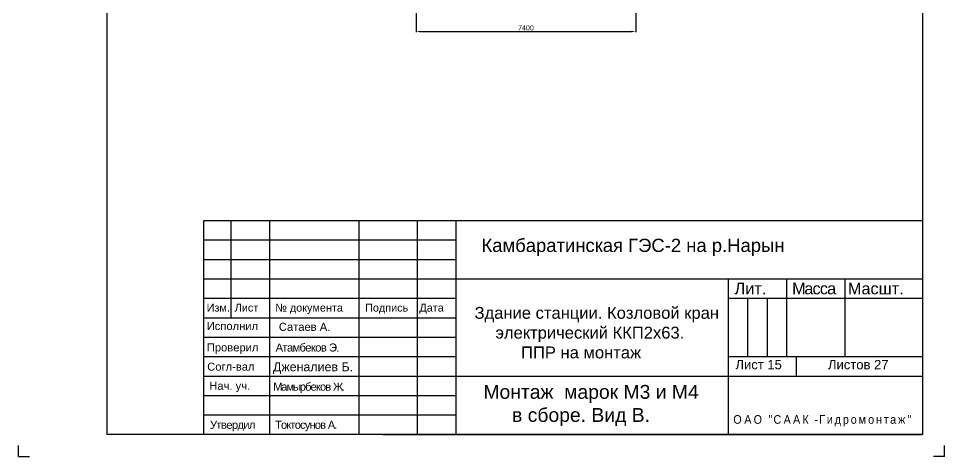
# Model space of a CAD drawing. Header units: millimetres. Extents: x 155577 to 993706, y -295114 to -113927.
# Drawn here: x 601601 to 632786, y -282929 to -268199 of the extents above; entities that cross this region are included whole.
import ezdxf

# ---------------------------------------------------------------- set-up
doc = ezdxf.new("R2010")
doc.units = ezdxf.units.MM
doc.layers.add('размер', color=84, linetype='Continuous', lineweight=18)
doc.styles.add('rom', font='times.ttf')
doc.styles.get("Standard").update_dxf_attribs({"font": 'arial.ttf'})
doc.dimstyles.new('ISO-25', dxfattribs={"dimtxt": 170, "dimasz": 170, "dimexe": 20, "dimexo": 10, "dimgap": 40, "dimtad": 1, "dimtxsty": 'Standard', "dimcen": 2.5, "dimadec": 0, "dimazin": 0, "dimtfac": 1, "dimtmove": 0, "dimatfit": 3, "dimfxl": 0, "dimarcsym": 0})

# ---------------------------------------------------------------- blocks, each defined once
blk = doc.blocks.new('A4')
for p, q in [((839200.34, -1948.12), (839200.34, -2235.12)), ((839385.34, -1948.12), (839385.34, -2235.12)), ((839385.34, -2235.12), (839200.34, -2235.12))]:
    blk.add_line(p, q)
at = {"color": 4}
for p, q in [((839180.34, -2240.12), (839180.34, -2237.62)), ((839390.34, -2240.12), (839390.34, -2237.62)), ((839180.34, -2240.12), (839182.84, -2240.12)), ((839390.34, -2240.12), (839387.84, -2240.12))]:
    blk.add_line(p, q, dxfattribs=at)
blk = doc.blocks.new('*D152')
at = {"layer": 'Defpoints', "color": 0, "transparency": 16777216}
for p in [(614990, -266978), (622390, -266978), (622390, -268639)]:
    blk.add_point(p, dxfattribs=at)
at = {"layer": 'размер', "color": 0, "lineweight": -2, "transparency": 16777216}
for p, q in [((614990, -266988), (614990, -268659)), ((622390, -266988), (622390, -268659)), ((615160, -268639), (622220, -268639))]:
    blk.add_line(p, q, dxfattribs=at)
at = {"layer": 'размер', "color": 0, "transparency": 16777216}
for points in [[(615160, -268610), (615160, -268667), (614990, -268639)], [(622220, -268610), (622220, -268667), (622390, -268639)]]:
    blk.add_solid(points, dxfattribs=at)
at = {"layer": 'размер', "color": 0, "transparency": 16777216, "insert": (618690, -268512), "char_height": 170, "attachment_point": 5}
blk.add_mtext('7400', dxfattribs=at)

msp = doc.modelspace()

# ---------------------------------------------------------------- linework, layer by layer
for p, q in [((607841.062, -282186.761), (607841.062, -274991.582)), ((607841.062, -274991.582), (632043.027, -274991.582)), ((608756.812, -278262.118), (608756.812, -274991.582)), ((610065.026, -282186.761), (610065.026, -274991.582)), ((613073.919, -282186.761), (613073.919, -274991.582)), ((615036.24, -282186.761), (615036.24, -274991.582)), ((616344.455, -282186.761), (616344.455, -274991.582)), ((607841.062, -275645.69), (616344.455, -275645.69)), ((607841.062, -276299.797), (616344.455, -276299.797)), ((632043.027, -276781.361), (632043.027, -282186.761)), ((607841.062, -276953.904), (632043.027, -276953.904)), ((607841.062, -276953.904), (632043.027, -276953.904)), ((625501.955, -276953.904), (625501.955, -282186.761)), ((627464.276, -276953.904), (627464.276, -279570.333)), ((629426.598, -276953.904), (629426.598, -279570.333)), ((607841.062, -277608.011), (616344.455, -277608.011)), ((625501.955, -277608.011), (632043.027, -277608.011)), ((626156.062, -277608.011), (626156.062, -279570.333)), ((626810.169, -277608.011), (626810.169, -279570.333)), ((607841.062, -278262.118), (616344.455, -278262.118)), ((607841.062, -278262.118), (616344.455, -278262.118)), ((607841.062, -278916.225), (616344.455, -278916.225)), ((607841.062, -278916.225), (616344.455, -278916.225)), ((607841.062, -279570.333), (616344.455, -279570.333)), ((625501.955, -279570.333), (632043.027, -279570.333)), ((627786.748, -279570.333), (627786.748, -280224.44)), ((607841.062, -280224.44), (632043.027, -280224.44)), ((607841.062, -280878.547), (616344.455, -280878.547)), ((607841.062, -280878.547), (616344.455, -280878.547)), ((607841.062, -281532.654), (616344.455, -281532.654)), ((632043.027, -282186.761), (613861.227, -282186.761)), ((613861.227, -282186.761), (632043.027, -282186.761))]:
    msp.add_line(p, q)

# ---------------------------------------------------------------- block references
at = {"color": 4, "xscale": 148.5, "yscale": 148.5, "zscale": 148.5}
msp.add_blockref('A4', (-124016680.251, 49729.164), dxfattribs=at)

# ---------------------------------------------------------------- texts
at = {"attachment_point": 1}
for s, insert, char_height, width in [('Камбаратинская ГЭС-2 на р.Нарын', (617192.712, -275606.474), 444.79287, 15409.40209), ('{\\H1.5x;Лит.}', (625716.574, -277083.468), 261.64286, 1218.85232), ('{\\H1.5x;\\T0.9;Масса}', (627655.26, -277083.468), 261.64286, 1218.85232), ('{\\H1.5x;Масшт.}', (629532.135, -277083.468), 261.64286, 1218.85232), ('Изм.', (607935.87, -277793.965), 261.6429, 3075.09004), ('Лист', (608881.993, -277793.965), 261.6429, 3075.09004), ('{\\fArial|b0|i0|c204|p34;№ документа}', (610246.389, -277793.965), 261.64286, 3075.09004), ('Подпись ', (613272.138, -277793.965), 261.6429, 1589.57003), ('Дата', (615101.326, -277793.965), 261.6429, 725.22237), ('\\pi102.31;Здание станции. Козловой кран \\P\\pi808.31;электрический ККП2х63.\\P\\pi1671.1;ППР на монтаж', (616855.689, -277899.289), 399.33282, 8449.96999), ('Исполнил', (607938.936, -278407.235), 269.5497, 1536.4293), ('Сатаев А.', (610368.622, -278434.543), 269.5497, 2643.40605), ('Проверил', (607941.991, -279126.596), 269.5497, 1536.4293), ('{\\T0.9;Атамбеков Э}.', (610259.931, -279130.17), 269.54965, 2835.52721), ('Лист 15', (625746.035, -279683.028), 313.9714, 2154.93112), ('Листов 27', (628862.842, -279683.028), 313.9714, 2154.93112), ('Согл-вал', (607955.753, -279773.361), 269.5497, 1536.4293), ('Дженалиев Б.', (610169.876, -279764.223), 299.49961, 2761.70796), ('Нач. уч.', (608024.917, -280416.514), 269.5497, 2076.7043), ('{\\T0.85;Мамырбеков Ж\\T0.75;.}', (610179.311, -280446.784), 269.54965, 3102.1488), ('\\pi798.5;Монтаж  марок М3 и М4 \\P\\pi1764.8;в сборе. Вид В.', (616458.68, -280523.598), 465.88829, 8075.36419), ('{\\T0.9;Утвердил}', (608047.657, -281729.935), 269.54965, 1536.4293), ('{\\T0.85;Токтосунов А.}', (610244.399, -281729.935), 269.54965, 3177.93611)]:
    msp.add_mtext(s, dxfattribs=dict(at, insert=insert, char_height=char_height, width=width))
at = {"linetype": 'Continuous', "insert": (628689.755, -281728.601), "char_height": 430.567809, "width": 6162.98546, "attachment_point": 5, "style": 'rom'}
msp.add_mtext('{\\fArial|b0|i0|c204|p34;\\H0.6733x;\\W0.9;\\T1.3;ОАО "СААК \\fArial|b0|i0|c0|p34;-\\fArial|b0|i0|c204|p34;Гидромонтаж\\fArial|b0|i0|c0|p34;"\\Fsimplex|c0;\\H1.485x;\\Q12;\\T1; }', dxfattribs=at)

# ---------------------------------------------------------------- dimensions: what is measured, and where the dimension line sits
at = {"layer": 'размер'}
dim = msp.add_linear_dim(base=(622389.705, -268638.751), p1=(614989.705, -266978.47), p2=(622389.705, -266978.47), dimstyle='ISO-25', dxfattribs=at)
dim.commit()
dim.dimension.update_dxf_attribs({"geometry": '*D152', "text_midpoint": (618689.705, -268638.751), "dimtype": 160})

doc.saveas('drawing.dxf')
